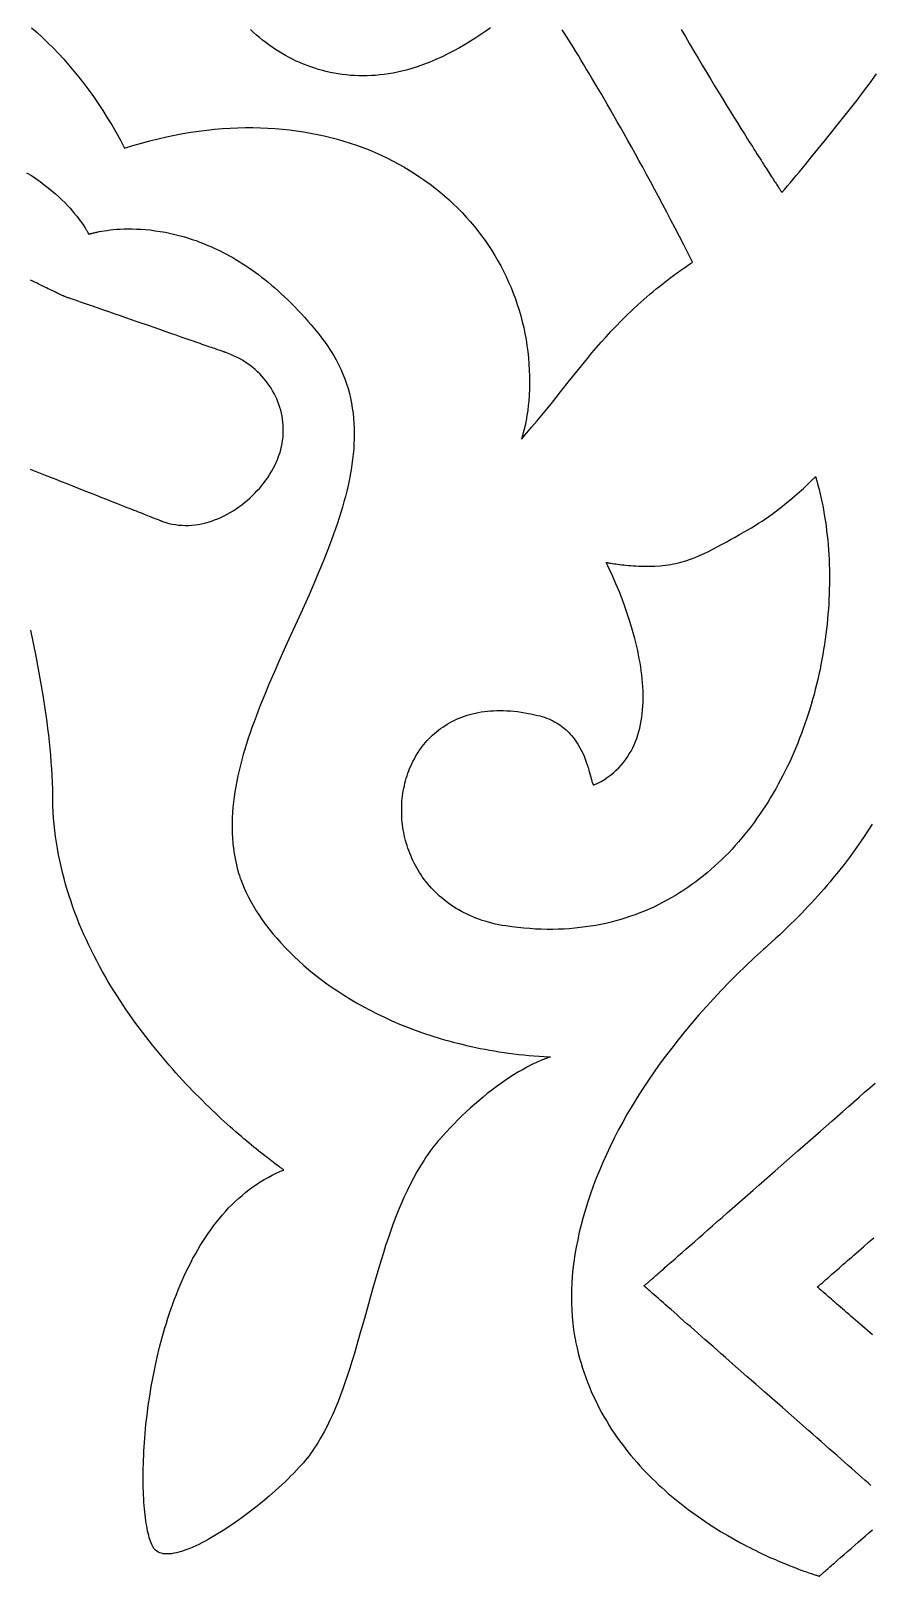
# Model space of a CAD drawing. Extents: x -555 to 555, y -555 to 555.
# Drawn here: x -97.3 to -9.9, y -360.1 to -199.1 of the extents above; entities that cross this region are included whole.
import ezdxf

# ---------------------------------------------------------------- set-up
doc = ezdxf.new("R2010")
doc.units = 0
doc.layers.add('PLAN_1', color=18, linetype='CONTINUOUS')

msp = doc.modelspace()

# ---------------------------------------------------------------- linework, layer by layer
at = {"layer": 'PLAN_1'}
for points in [[(-97.19, -198.77), (-96.62, -199.27), (-96.05, -199.79), (-95.49, -200.33), (-94.93, -200.89), (-94.39, -201.46), (-93.84, -202.05), (-93.31, -202.66), (-92.78, -203.28), (-92.26, -203.93), (-91.75, -204.58), (-91.25, -205.26), (-90.75, -205.95), (-90.26, -206.67), (-89.78, -207.39), (-89.31, -208.14), (-88.85, -208.9), (-88.4, -209.68), (-87.95, -210.48), (-87.52, -211.3), (-86.64, -211.03), (-85.76, -210.78), (-84.89, -210.54), (-84.02, -210.33), (-83.16, -210.13), (-82.31, -209.96), (-81.46, -209.8), (-80.62, -209.66), (-79.79, -209.54), (-78.96, -209.44), (-78.14, -209.35), (-77.32, -209.28), (-76.51, -209.23), (-75.71, -209.2), (-74.92, -209.18), (-74.14, -209.18), (-73.36, -209.19), (-72.59, -209.22), (-71.83, -209.27), (-71.07, -209.33), (-70.33, -209.41), (-69.59, -209.51), (-68.86, -209.62), (-68.14, -209.74), (-67.42, -209.88), (-66.72, -210.03), (-66.03, -210.2), (-65.34, -210.39), (-64.66, -210.58), (-64, -210.79), (-63.34, -211.02), (-62.69, -211.25), (-62.05, -211.5), (-61.42, -211.77), (-60.8, -212.04), (-60.19, -212.33), (-59.6, -212.63), (-59.01, -212.95), (-58.43, -213.27), (-57.86, -213.61), (-57.31, -213.96), (-56.76, -214.32), (-56.23, -214.69), (-55.7, -215.07), (-55.19, -215.46), (-54.69, -215.86), (-54.2, -216.28), (-53.72, -216.7), (-53.26, -217.14), (-52.8, -217.58), (-52.36, -218.03), (-51.93, -218.5), (-51.51, -218.97), (-51.11, -219.45), (-50.71, -219.94), (-50.33, -220.44), (-49.97, -220.94), (-49.61, -221.46), (-49.27, -221.98), (-48.94, -222.51), (-48.63, -223.05), (-48.33, -223.59), (-48.04, -224.14), (-47.77, -224.7), (-47.51, -225.27), (-47.26, -225.84), (-47.03, -226.42), (-46.81, -227), (-46.61, -227.6), (-46.42, -228.19), (-46.24, -228.79), (-46.09, -229.4), (-45.94, -230.01), (-45.81, -230.63), (-45.7, -231.25), (-45.6, -231.88), (-45.52, -232.51), (-45.45, -233.15), (-45.4, -233.79), (-45.36, -234.43), (-45.34, -235.08), (-45.33, -235.73), (-45.35, -236.38), (-45.37, -237.04), (-45.42, -237.69), (-45.43, -237.86), (-45.44, -237.9), (-45.44, -237.91), (-45.44, -237.92), (-45.44, -237.92), (-45.44, -237.93), (-45.44, -237.96), (-45.46, -238.1), (-45.52, -238.64), (-45.6, -239.17), (-45.69, -239.7), (-45.8, -240.22), (-45.93, -240.73), (-46.1, -241.35), (-46.18, -241.62), (-45.62, -240.98), (-45.08, -240.36), (-44.56, -239.74), (-44.04, -239.12), (-43.54, -238.51), (-43.06, -237.9), (-42.57, -237.3), (-42.1, -236.71), (-41.17, -235.53), (-40.24, -234.37), (-39.3, -233.22), (-38.83, -232.65), (-38.35, -232.08), (-37.86, -231.52), (-37.36, -230.96), (-36.85, -230.4), (-36.32, -229.84), (-35.78, -229.29), (-35.23, -228.73), (-34.65, -228.18), (-34.06, -227.62), (-33.44, -227.07), (-33.12, -226.8), (-32.8, -226.52), (-32.47, -226.24), (-32.13, -225.97), (-31.78, -225.69), (-31.43, -225.42), (-31.08, -225.14), (-30.71, -224.86), (-30.34, -224.59), (-29.96, -224.31), (-29.57, -224.04), (-29.17, -223.76), (-28.76, -223.48), (-28.35, -223.2), (-28.81, -222.29), (-29.27, -221.4), (-29.72, -220.52), (-30.17, -219.65), (-30.61, -218.81), (-31.05, -217.97), (-31.48, -217.16), (-31.91, -216.36), (-32.33, -215.57), (-32.74, -214.8), (-33.15, -214.05), (-33.55, -213.31), (-33.95, -212.59), (-34.34, -211.88), (-34.72, -211.18), (-35.1, -210.51), (-35.47, -209.84), (-35.84, -209.2), (-36.2, -208.56), (-36.55, -207.95), (-36.9, -207.34), (-37.24, -206.75), (-37.57, -206.18), (-37.89, -205.62), (-38.21, -205.08), (-38.53, -204.55), (-38.83, -204.04), (-39.13, -203.54), (-39.42, -203.05), (-39.7, -202.58), (-39.98, -202.12), (-40.25, -201.68), (-40.51, -201.25), (-40.77, -200.84), (-41.01, -200.44), (-41.25, -200.05), (-41.48, -199.68), (-41.71, -199.32), (-41.92, -198.98)], [(-49.39, -198.78), (-49.88, -199.13), (-50.4, -199.48), (-50.93, -199.83), (-51.48, -200.17), (-52.05, -200.52), (-52.63, -200.85), (-53.22, -201.18), (-53.83, -201.49), (-54.45, -201.79), (-55.09, -202.08), (-55.73, -202.35), (-56.38, -202.6), (-57.04, -202.84), (-57.38, -202.95), (-57.71, -203.05), (-58.18, -203.18), (-58.64, -203.3), (-59.1, -203.4), (-59.55, -203.49), (-60.01, -203.57), (-60.46, -203.64), (-60.91, -203.69), (-61.36, -203.73), (-61.8, -203.76), (-62.25, -203.78), (-62.69, -203.78), (-63.12, -203.78), (-63.56, -203.76), (-63.99, -203.73), (-64.42, -203.69), (-64.84, -203.64), (-65.26, -203.58), (-65.68, -203.51), (-66.1, -203.43), (-66.51, -203.34), (-66.91, -203.23), (-67.32, -203.12), (-67.71, -203), (-68.11, -202.86), (-68.5, -202.72), (-68.88, -202.57), (-69.27, -202.41), (-69.64, -202.24), (-70.01, -202.06), (-70.38, -201.87), (-70.74, -201.67), (-71.1, -201.47), (-71.45, -201.25), (-71.8, -201.03), (-72.14, -200.8), (-72.48, -200.56), (-72.81, -200.32), (-73.13, -200.06), (-73.45, -199.8), (-73.77, -199.53), (-74.07, -199.26), (-74.38, -198.97)], [(-29.55, -198.94), (-29.1, -199.7), (-28.66, -200.46), (-28.22, -201.21), (-27.78, -201.95), (-27.34, -202.68), (-26.91, -203.4), (-26.48, -204.11), (-26.06, -204.81), (-25.65, -205.49), (-25.24, -206.16), (-24.84, -206.81), (-24.44, -207.45), (-24.06, -208.07), (-23.68, -208.68), (-23.32, -209.27), (-22.96, -209.83), (-22.62, -210.38), (-22.45, -210.65), (-22.28, -210.91), (-22.12, -211.16), (-21.96, -211.41), (-21.81, -211.66), (-21.66, -211.9), (-21.51, -212.13), (-21.36, -212.36), (-21.22, -212.58), (-21.09, -212.79), (-20.95, -213), (-20.82, -213.21), (-20.7, -213.4), (-20.57, -213.59), (-20.45, -213.78), (-20.34, -213.95), (-20.23, -214.12), (-20.13, -214.29), (-20.02, -214.44), (-19.93, -214.59), (-19.84, -214.74), (-19.75, -214.87), (-19.66, -215), (-19.59, -215.12), (-19.51, -215.23), (-19.44, -215.33), (-19.38, -215.43), (-19.32, -215.52), (-19.27, -215.6), (-19.22, -215.67), (-19.18, -215.74), (-19.14, -215.8), (-19.11, -215.84), (-19.09, -215.88), (-19.06, -215.91), (-19.05, -215.94), (-19.04, -215.95), (-19.04, -215.95), (-18.75, -215.6), (-18.46, -215.25), (-18.16, -214.89), (-17.85, -214.52), (-17.55, -214.15), (-17.23, -213.78), (-16.92, -213.4), (-16.6, -213.01), (-15.95, -212.23), (-15.3, -211.42), (-14.63, -210.61), (-13.95, -209.77), (-13.28, -208.93), (-12.59, -208.06), (-11.91, -207.19), (-11.22, -206.31), (-10.54, -205.41), (-9.87, -204.5), (-9.2, -203.59)], [(-97.72, -213.87), (-97.22, -214.18), (-96.75, -214.49), (-96.3, -214.8), (-95.87, -215.12), (-95.47, -215.44), (-95.08, -215.75), (-94.72, -216.07), (-94.37, -216.38), (-94.05, -216.69), (-93.74, -216.99), (-93.46, -217.29), (-93.19, -217.58), (-92.94, -217.87), (-92.71, -218.14), (-92.5, -218.4), (-92.31, -218.65), (-92.13, -218.88), (-91.97, -219.11), (-91.83, -219.31), (-91.76, -219.41), (-91.7, -219.5), (-91.64, -219.59), (-91.59, -219.67), (-91.54, -219.75), (-91.5, -219.83), (-91.45, -219.9), (-91.42, -219.96), (-91.38, -220.02), (-91.35, -220.07), (-91.33, -220.12), (-91.3, -220.16), (-91.28, -220.19), (-91.27, -220.22), (-91.26, -220.25), (-91.25, -220.26), (-91.24, -220.27), (-91.24, -220.28), (-91.24, -220.27), (-91.23, -220.27), (-91.21, -220.26), (-91.19, -220.26), (-91.15, -220.25), (-91.11, -220.24), (-91.07, -220.22), (-91.02, -220.21), (-90.96, -220.19), (-90.89, -220.18), (-90.82, -220.16), (-90.74, -220.14), (-90.66, -220.12), (-90.57, -220.1), (-90.47, -220.08), (-90.37, -220.05), (-90.26, -220.03), (-90.15, -220.01), (-89.9, -219.96), (-89.63, -219.92), (-89.34, -219.88), (-89.02, -219.84), (-88.69, -219.8), (-88.33, -219.77), (-87.96, -219.75), (-87.56, -219.73), (-87.15, -219.73), (-86.72, -219.73), (-86.27, -219.74), (-85.81, -219.76), (-85.33, -219.79), (-84.83, -219.84), (-84.32, -219.91), (-83.79, -219.99), (-83.25, -220.08), (-82.7, -220.19), (-82.13, -220.33), (-81.85, -220.4), (-81.56, -220.48), (-81.26, -220.56), (-80.97, -220.65), (-80.67, -220.75), (-80.37, -220.85), (-80.07, -220.95), (-79.76, -221.06), (-79.45, -221.18), (-79.14, -221.31), (-78.83, -221.44), (-78.51, -221.57), (-78.19, -221.72), (-77.88, -221.87), (-77.55, -222.02), (-77.23, -222.19), (-76.91, -222.36), (-76.58, -222.54), (-76.25, -222.72), (-75.92, -222.92), (-75.59, -223.12), (-75.26, -223.32), (-74.92, -223.54), (-74.59, -223.76), (-74.25, -224), (-73.92, -224.24), (-73.58, -224.49), (-73.24, -224.74), (-72.9, -225.01), (-72.56, -225.29), (-72.21, -225.57), (-71.87, -225.86), (-71.53, -226.16), (-71.19, -226.48), (-70.84, -226.8), (-70.5, -227.13), (-70.15, -227.47), (-69.81, -227.82), (-69.46, -228.18), (-69.12, -228.55), (-68.77, -228.93), (-68.43, -229.32), (-68.08, -229.72), (-67.74, -230.13), (-67.4, -230.56), (-67.05, -230.99), (-66.88, -231.22), (-66.7, -231.45), (-66.36, -231.92), (-66.05, -232.4), (-65.75, -232.88), (-65.47, -233.37), (-65.22, -233.86), (-64.99, -234.35), (-64.77, -234.85), (-64.58, -235.34), (-64.4, -235.85), (-64.24, -236.35), (-64.1, -236.86), (-63.98, -237.37), (-63.88, -237.89), (-63.79, -238.4), (-63.72, -238.93), (-63.67, -239.45), (-63.63, -239.97), (-63.6, -240.5), (-63.59, -241.03), (-63.6, -241.57), (-63.62, -242.1), (-63.65, -242.64), (-63.7, -243.18), (-63.76, -243.73), (-63.83, -244.27), (-63.92, -244.82), (-64.02, -245.37), (-64.12, -245.92), (-64.24, -246.47), (-64.37, -247.03), (-64.51, -247.59), (-64.66, -248.14), (-64.82, -248.7), (-64.99, -249.27), (-65.16, -249.83), (-65.35, -250.39), (-65.54, -250.96), (-65.74, -251.53), (-65.95, -252.1), (-66.16, -252.67), (-66.38, -253.24), (-66.83, -254.38), (-67.31, -255.53), (-67.8, -256.68), (-68.3, -257.83), (-68.82, -258.99), (-69.34, -260.14), (-70.39, -262.46), (-70.92, -263.61), (-71.43, -264.77), (-71.94, -265.92), (-72.44, -267.07), (-72.92, -268.22), (-73.38, -269.37), (-73.61, -269.94), (-73.82, -270.51), (-74.03, -271.08), (-74.24, -271.65), (-74.44, -272.22), (-74.63, -272.78), (-74.81, -273.35), (-74.98, -273.91), (-75.15, -274.47), (-75.3, -275.03), (-75.45, -275.59), (-75.59, -276.15), (-75.71, -276.7), (-75.83, -277.26), (-75.93, -277.81), (-76.03, -278.36), (-76.11, -278.9), (-76.18, -279.45), (-76.23, -279.99), (-76.28, -280.53), (-76.31, -281.07), (-76.32, -281.61), (-76.32, -282.14), (-76.31, -282.67), (-76.28, -283.2), (-76.24, -283.73), (-76.18, -284.25), (-76.1, -284.77), (-76.01, -285.29), (-75.9, -285.8), (-75.78, -286.31), (-75.63, -286.82), (-75.55, -287.07), (-75.51, -287.2), (-75.5, -287.23), (-75.5, -287.24), (-75.49, -287.27), (-75.41, -287.49), (-75.24, -287.95), (-75.05, -288.4), (-74.84, -288.86), (-74.61, -289.33), (-74.36, -289.8), (-74.09, -290.27), (-73.8, -290.75), (-73.49, -291.22), (-73.17, -291.7), (-72.82, -292.18), (-72.45, -292.66), (-72.07, -293.14), (-71.67, -293.62), (-71.24, -294.09), (-70.8, -294.57), (-70.34, -295.04), (-69.86, -295.51), (-69.36, -295.98), (-68.84, -296.44), (-68.31, -296.9), (-67.75, -297.35), (-67.18, -297.8), (-66.59, -298.24), (-65.98, -298.67), (-65.35, -299.1), (-64.7, -299.52), (-64.04, -299.94), (-63.35, -300.34), (-62.65, -300.73), (-61.93, -301.12), (-61.19, -301.49), (-60.43, -301.85), (-59.66, -302.21), (-58.87, -302.55), (-58.06, -302.87), (-57.23, -303.19), (-56.38, -303.49), (-55.52, -303.78), (-54.64, -304.05), (-54.19, -304.18), (-53.74, -304.31), (-53.29, -304.43), (-52.82, -304.55), (-52.36, -304.66), (-51.89, -304.78), (-51.42, -304.88), (-50.94, -304.99), (-50.46, -305.08), (-49.97, -305.18), (-49.48, -305.27), (-48.99, -305.35), (-48.49, -305.43), (-47.98, -305.51), (-47.48, -305.58), (-46.96, -305.64), (-46.45, -305.71), (-45.93, -305.76), (-45.4, -305.81), (-44.87, -305.86), (-44.34, -305.9), (-43.8, -305.94), (-43.26, -305.97), (-43.19, -305.97), (-43.16, -305.97), (-43.15, -305.98), (-43.15, -305.98), (-43.15, -305.98), (-43.18, -305.99), (-43.24, -306.01), (-43.69, -306.17), (-44.15, -306.35), (-44.61, -306.56), (-45.08, -306.78), (-45.54, -307.01), (-46.01, -307.27), (-46.48, -307.54), (-46.95, -307.82), (-47.41, -308.12), (-47.88, -308.43), (-48.35, -308.76), (-48.81, -309.09), (-49.27, -309.44), (-49.73, -309.8), (-50.18, -310.17), (-50.63, -310.54), (-51.08, -310.93), (-51.52, -311.32), (-51.95, -311.71), (-52.37, -312.12), (-52.79, -312.52), (-53.2, -312.93), (-53.6, -313.35), (-53.99, -313.76), (-54.37, -314.18), (-54.46, -314.29), (-54.51, -314.34), (-54.52, -314.35), (-54.53, -314.36), (-54.55, -314.39), (-54.61, -314.46), (-54.84, -314.72), (-55.07, -315), (-55.29, -315.27), (-55.5, -315.55), (-55.71, -315.84), (-55.92, -316.13), (-56.12, -316.43), (-56.32, -316.72), (-56.7, -317.33), (-57.07, -317.96), (-57.43, -318.6), (-57.77, -319.25), (-58.09, -319.92), (-58.41, -320.6), (-58.71, -321.29), (-59, -321.99), (-59.29, -322.71), (-59.56, -323.43), (-59.82, -324.15), (-60.07, -324.89), (-60.32, -325.63), (-60.56, -326.38), (-60.8, -327.13), (-61.25, -328.65), (-61.68, -330.17), (-62.11, -331.7), (-62.53, -333.22), (-62.96, -334.73), (-63.38, -336.22), (-63.6, -336.96), (-63.83, -337.69), (-64.05, -338.41), (-64.29, -339.13), (-64.53, -339.83), (-64.77, -340.53), (-65.02, -341.21), (-65.28, -341.88), (-65.55, -342.54), (-65.83, -343.19), (-66.12, -343.82), (-66.42, -344.43), (-66.74, -345.03), (-67.06, -345.62), (-67.4, -346.18), (-67.57, -346.46), (-67.75, -346.73), (-67.93, -347), (-68.11, -347.26), (-68.3, -347.51), (-68.5, -347.76), (-68.69, -348.01), (-68.89, -348.25), (-69.1, -348.48), (-69.31, -348.71), (-69.59, -349.01), (-69.88, -349.32), (-70.18, -349.62), (-70.49, -349.92), (-70.8, -350.22), (-71.12, -350.53), (-71.78, -351.13), (-72.46, -351.72), (-73.15, -352.3), (-73.85, -352.87), (-74.56, -353.43), (-75.28, -353.96), (-75.64, -354.22), (-75.99, -354.47), (-76.35, -354.72), (-76.71, -354.96), (-77.06, -355.19), (-77.41, -355.42), (-77.76, -355.63), (-78.11, -355.84), (-78.45, -356.04), (-78.79, -356.23), (-79.12, -356.42), (-79.45, -356.59), (-79.78, -356.75), (-80.1, -356.9), (-80.41, -357.04), (-80.71, -357.17), (-81.01, -357.29), (-81.3, -357.39), (-81.58, -357.48), (-81.85, -357.56), (-82.12, -357.63), (-82.37, -357.68), (-82.61, -357.72), (-82.85, -357.74), (-83.07, -357.75), (-83.28, -357.74), (-83.48, -357.72), (-83.67, -357.68), (-83.84, -357.63), (-84, -357.56), (-84.14, -357.47), (-84.28, -357.36), (-84.34, -357.3), (-84.39, -357.24), (-84.42, -357.2), (-84.46, -357.15), (-84.54, -357.03), (-84.61, -356.9), (-84.68, -356.76), (-84.75, -356.6), (-84.82, -356.42), (-84.88, -356.24), (-84.94, -356.03), (-85, -355.82), (-85.06, -355.59), (-85.11, -355.36), (-85.16, -355.1), (-85.21, -354.84), (-85.26, -354.57), (-85.3, -354.28), (-85.34, -353.98), (-85.38, -353.67), (-85.41, -353.35), (-85.45, -353.03), (-85.47, -352.69), (-85.5, -352.34), (-85.52, -351.98), (-85.54, -351.61), (-85.55, -351.24), (-85.56, -350.85), (-85.57, -350.46), (-85.58, -350.06), (-85.58, -349.65), (-85.57, -349.23), (-85.57, -348.81), (-85.55, -348.38), (-85.54, -347.94), (-85.52, -347.5), (-85.5, -347.05), (-85.47, -346.6), (-85.44, -346.13), (-85.41, -345.67), (-85.37, -345.2), (-85.32, -344.72), (-85.28, -344.25), (-85.22, -343.76), (-85.17, -343.28), (-85.04, -342.29), (-84.89, -341.3), (-84.73, -340.29), (-84.55, -339.28), (-84.34, -338.26), (-84.12, -337.24), (-83.87, -336.22), (-83.6, -335.2), (-83.31, -334.19), (-83.16, -333.69), (-83, -333.18), (-82.83, -332.68), (-82.66, -332.19), (-82.49, -331.69), (-82.3, -331.2), (-82.12, -330.71), (-81.92, -330.22), (-81.72, -329.74), (-81.51, -329.27), (-81.3, -328.79), (-81.08, -328.33), (-80.86, -327.86), (-80.62, -327.41), (-80.39, -326.95), (-80.14, -326.51), (-79.89, -326.07), (-79.63, -325.63), (-79.37, -325.21), (-79.09, -324.79), (-78.82, -324.37), (-78.53, -323.97), (-78.24, -323.57), (-77.94, -323.18), (-77.63, -322.8), (-77.32, -322.43), (-77, -322.07), (-76.67, -321.71), (-76.33, -321.37), (-75.99, -321.04), (-75.64, -320.71), (-75.28, -320.4), (-74.92, -320.09), (-74.54, -319.8), (-74.16, -319.52), (-73.77, -319.25), (-73.38, -318.99), (-72.97, -318.75), (-72.56, -318.52), (-72.14, -318.3), (-71.71, -318.09), (-71.28, -317.89), (-71.06, -317.8), (-70.95, -317.76), (-70.93, -317.75), (-70.92, -317.75), (-70.92, -317.75), (-70.92, -317.75), (-70.92, -317.75), (-70.93, -317.74), (-70.96, -317.73), (-70.99, -317.7), (-71.04, -317.67), (-71.1, -317.62), (-71.17, -317.57), (-71.26, -317.51), (-71.36, -317.44), (-71.47, -317.36), (-71.59, -317.28), (-71.72, -317.18), (-71.86, -317.07), (-72.01, -316.96), (-72.17, -316.84), (-72.34, -316.71), (-72.52, -316.57), (-72.71, -316.42), (-72.91, -316.27), (-73.12, -316.1), (-73.34, -315.93), (-73.57, -315.75), (-73.8, -315.56), (-74.04, -315.37), (-74.29, -315.16), (-74.54, -314.95), (-74.81, -314.73), (-75.08, -314.5), (-75.35, -314.27), (-75.64, -314.02), (-75.92, -313.77), (-76.22, -313.51), (-76.52, -313.25), (-76.82, -312.98), (-77.13, -312.69), (-77.44, -312.41), (-77.76, -312.11), (-78.08, -311.81), (-78.41, -311.5), (-78.74, -311.18), (-79.07, -310.85), (-79.41, -310.52), (-79.74, -310.18), (-80.08, -309.84), (-80.43, -309.49), (-80.77, -309.13), (-81.12, -308.76), (-81.47, -308.39), (-81.81, -308.01), (-82.16, -307.62), (-82.51, -307.23), (-82.87, -306.83), (-83.22, -306.42), (-83.57, -306.01), (-83.92, -305.59), (-84.27, -305.17), (-84.61, -304.74), (-84.96, -304.3), (-85.31, -303.86), (-85.65, -303.41), (-85.99, -302.95), (-86.33, -302.49), (-86.67, -302.02), (-87, -301.55), (-87.33, -301.07), (-87.66, -300.59), (-87.98, -300.1), (-88.3, -299.6), (-88.62, -299.1), (-88.93, -298.59), (-89.24, -298.08), (-89.54, -297.56), (-89.84, -297.04), (-90.13, -296.51), (-90.41, -295.98), (-90.69, -295.44), (-90.97, -294.89), (-91.23, -294.34), (-91.49, -293.79), (-91.74, -293.23), (-91.99, -292.67), (-92.23, -292.1), (-92.46, -291.52), (-92.68, -290.94), (-92.89, -290.36), (-93.09, -289.77), (-93.29, -289.18), (-93.48, -288.58), (-93.65, -287.98), (-93.82, -287.38), (-93.98, -286.77), (-94.12, -286.15), (-94.26, -285.53), (-94.39, -284.91), (-94.5, -284.28), (-94.6, -283.65), (-94.69, -283.02), (-94.77, -282.38), (-94.84, -281.73), (-94.9, -281.09), (-94.94, -280.44), (-94.97, -279.78), (-94.98, -279.12), (-94.99, -279.04), (-94.99, -279), (-94.99, -278.99), (-94.99, -278.99), (-94.99, -278.98), (-94.99, -278.94), (-94.99, -278.85), (-95, -278.12), (-95.03, -277.4), (-95.06, -276.68), (-95.1, -275.97), (-95.14, -275.26), (-95.2, -274.55), (-95.26, -273.85), (-95.33, -273.15), (-95.41, -272.45), (-95.49, -271.75), (-95.58, -271.06), (-95.67, -270.37), (-95.77, -269.68), (-95.99, -268.31), (-96.22, -266.94), (-96.47, -265.58), (-96.73, -264.23), (-97.01, -262.87), (-97.29, -261.52)], [(-97.33, -244.76), (-97.09, -244.85), (-96.84, -244.95), (-96.32, -245.16), (-95.79, -245.37), (-95.24, -245.58), (-94.68, -245.81), (-94.1, -246.03), (-93.52, -246.26), (-92.93, -246.5), (-91.74, -246.96), (-90.55, -247.43), (-89.97, -247.66), (-89.4, -247.89), (-88.84, -248.11), (-88.3, -248.32), (-87.77, -248.53), (-87.26, -248.73), (-87.02, -248.83), (-86.78, -248.92), (-86.54, -249.01), (-86.32, -249.1), (-86.1, -249.19), (-85.88, -249.27), (-85.68, -249.35), (-85.48, -249.43), (-85.29, -249.51), (-85.11, -249.58), (-84.94, -249.64), (-84.78, -249.71), (-84.63, -249.77), (-84.49, -249.82), (-84.36, -249.88), (-84.23, -249.92), (-84.12, -249.97), (-84.03, -250.01), (-83.94, -250.04), (-83.86, -250.07), (-83.8, -250.1), (-83.75, -250.12), (-83.71, -250.13), (-83.68, -250.14), (-83.67, -250.14), (-83.67, -250.14), (-83.67, -250.14), (-83.66, -250.15), (-83.64, -250.16), (-83.56, -250.19), (-83.23, -250.3), (-82.9, -250.4), (-82.56, -250.47), (-82.22, -250.53), (-81.88, -250.58), (-81.54, -250.6), (-81.2, -250.62), (-80.85, -250.61), (-80.51, -250.59), (-80.17, -250.55), (-79.83, -250.5), (-79.48, -250.44), (-79.14, -250.36), (-78.8, -250.26), (-78.47, -250.16), (-78.13, -250.04), (-77.8, -249.91), (-77.48, -249.77), (-77.15, -249.61), (-76.83, -249.45), (-76.52, -249.27), (-76.2, -249.08), (-75.9, -248.88), (-75.6, -248.68), (-75.3, -248.46), (-75.02, -248.24), (-74.74, -248), (-74.46, -247.76), (-74.19, -247.51), (-73.94, -247.26), (-73.69, -246.99), (-73.44, -246.72), (-73.21, -246.45), (-72.99, -246.17), (-72.77, -245.88), (-72.57, -245.59), (-72.38, -245.29), (-72.2, -244.99), (-72.03, -244.69), (-71.87, -244.38), (-71.72, -244.07), (-71.59, -243.76), (-71.55, -243.68), (-71.55, -243.66), (-71.54, -243.65), (-71.43, -243.34), (-71.32, -243.02), (-71.24, -242.7), (-71.16, -242.39), (-71.1, -242.07), (-71.05, -241.75), (-71.01, -241.43), (-70.99, -241.11), (-70.98, -240.79), (-70.98, -240.48), (-71, -240.16), (-71.02, -239.85), (-71.06, -239.54), (-71.11, -239.23), (-71.18, -238.92), (-71.25, -238.62), (-71.34, -238.32), (-71.43, -238.02), (-71.54, -237.73), (-71.66, -237.44), (-71.79, -237.15), (-71.94, -236.87), (-72.09, -236.6), (-72.25, -236.33), (-72.42, -236.06), (-72.61, -235.8), (-72.8, -235.55), (-73, -235.3), (-73.21, -235.06), (-73.44, -234.83), (-73.67, -234.6), (-73.91, -234.38), (-74.16, -234.17), (-74.42, -233.97), (-74.68, -233.77), (-74.96, -233.59), (-75.24, -233.41), (-75.54, -233.24), (-75.84, -233.08), (-76.15, -232.93), (-76.46, -232.8), (-76.79, -232.67), (-76.95, -232.61), (-77, -232.59), (-77.01, -232.59), (-77.01, -232.59), (-77.01, -232.59), (-77.01, -232.59), (-77.02, -232.58), (-77.05, -232.57), (-77.09, -232.56), (-77.14, -232.54), (-77.2, -232.52), (-77.27, -232.5), (-77.36, -232.47), (-77.46, -232.43), (-77.57, -232.39), (-77.69, -232.35), (-77.82, -232.31), (-77.96, -232.26), (-78.11, -232.2), (-78.27, -232.15), (-78.44, -232.09), (-78.62, -232.03), (-78.81, -231.96), (-79, -231.89), (-79.21, -231.82), (-79.42, -231.75), (-79.64, -231.67), (-79.86, -231.6), (-80.09, -231.52), (-80.33, -231.43), (-80.58, -231.35), (-81.08, -231.17), (-81.6, -230.99), (-82.15, -230.8), (-82.7, -230.61), (-83.27, -230.41), (-83.85, -230.21), (-85.02, -229.8), (-86.2, -229.39), (-86.79, -229.19), (-87.37, -228.99), (-87.94, -228.79), (-88.5, -228.59), (-89.05, -228.4), (-89.58, -228.22), (-90.09, -228.04), (-90.34, -227.95), (-90.58, -227.87), (-90.82, -227.79), (-91.05, -227.71), (-91.27, -227.63), (-91.48, -227.56), (-91.69, -227.48), (-91.89, -227.41), (-92.09, -227.35), (-92.27, -227.28), (-92.45, -227.22), (-92.61, -227.16), (-92.77, -227.11), (-92.92, -227.06), (-93.06, -227.01), (-93.18, -226.97), (-93.3, -226.92), (-93.41, -226.89), (-93.5, -226.86), (-93.58, -226.83), (-93.66, -226.8), (-93.71, -226.78), (-93.76, -226.76), (-93.79, -226.75), (-93.82, -226.75), (-93.91, -226.71), (-94, -226.67), (-94.02, -226.66), (-94.05, -226.65), (-94.09, -226.62), (-94.15, -226.6), (-94.22, -226.56), (-94.3, -226.53), (-94.39, -226.48), (-94.49, -226.43), (-94.6, -226.38), (-94.72, -226.32), (-94.85, -226.26), (-94.99, -226.19), (-95.14, -226.12), (-95.3, -226.04), (-95.47, -225.96), (-95.64, -225.87), (-95.83, -225.78), (-96.02, -225.69), (-96.22, -225.6), (-96.42, -225.5), (-96.63, -225.39), (-96.85, -225.29), (-97.08, -225.18), (-97.31, -225.07)], [(-9.65, -281.73), (-10.09, -282.42), (-10.55, -283.12), (-11.02, -283.82), (-11.52, -284.52), (-12.04, -285.23), (-12.58, -285.94), (-13.14, -286.66), (-13.73, -287.37), (-14.03, -287.73), (-14.33, -288.1), (-14.65, -288.46), (-14.97, -288.82), (-15.29, -289.18), (-15.62, -289.55), (-15.96, -289.91), (-16.3, -290.28), (-16.65, -290.65), (-17.01, -291.02), (-17.37, -291.38), (-17.74, -291.75), (-18.12, -292.12), (-18.5, -292.5), (-18.89, -292.87), (-19.28, -293.24), (-19.68, -293.61), (-20.09, -293.99), (-20.51, -294.36), (-20.62, -294.46), (-20.73, -294.57), (-20.97, -294.78), (-21.89, -295.62), (-22.79, -296.47), (-23.66, -297.32), (-24.51, -298.17), (-25.35, -299.03), (-26.15, -299.88), (-26.94, -300.74), (-27.7, -301.6), (-28.44, -302.46), (-29.16, -303.32), (-29.86, -304.18), (-30.53, -305.05), (-31.19, -305.91), (-31.82, -306.77), (-32.43, -307.63), (-33.01, -308.49), (-33.58, -309.35), (-34.12, -310.2), (-34.64, -311.06), (-35.15, -311.91), (-35.63, -312.76), (-36.09, -313.61), (-36.52, -314.45), (-36.94, -315.29), (-37.33, -316.13), (-37.71, -316.96), (-38.06, -317.79), (-38.4, -318.62), (-38.71, -319.44), (-39, -320.25), (-39.27, -321.06), (-39.52, -321.87), (-39.75, -322.66), (-39.96, -323.45), (-40.15, -324.24), (-40.32, -325.02), (-40.47, -325.79), (-40.6, -326.55), (-40.72, -327.31), (-40.81, -328.06), (-40.88, -328.8), (-40.93, -329.53), (-40.96, -330.25), (-40.97, -330.96), (-40.96, -331.67), (-40.94, -332.36), (-40.89, -333.05), (-40.83, -333.72), (-40.74, -334.39), (-40.64, -335.04), (-40.58, -335.36), (-40.55, -335.52), (-40.55, -335.54), (-40.54, -335.57), (-40.53, -335.63), (-40.5, -335.77), (-40.38, -336.3), (-40.26, -336.83), (-40.12, -337.35), (-39.97, -337.87), (-39.82, -338.38), (-39.65, -338.88), (-39.48, -339.37), (-39.29, -339.86), (-39.1, -340.34), (-38.9, -340.81), (-38.7, -341.28), (-38.48, -341.74), (-38.26, -342.19), (-38.03, -342.63), (-37.79, -343.07), (-37.55, -343.51), (-37.3, -343.93), (-37.04, -344.35), (-36.78, -344.77), (-36.51, -345.17), (-36.23, -345.57), (-35.95, -345.97), (-35.66, -346.36), (-35.37, -346.74), (-35.08, -347.11), (-34.78, -347.48), (-34.47, -347.84), (-34.16, -348.2), (-33.85, -348.55), (-33.53, -348.9), (-33.21, -349.23), (-32.89, -349.57), (-32.56, -349.89), (-32.23, -350.21), (-31.9, -350.53), (-31.56, -350.84), (-31.22, -351.14), (-30.88, -351.44), (-30.54, -351.73), (-30.2, -352.01), (-29.51, -352.57), (-28.82, -353.1), (-28.12, -353.61), (-27.43, -354.1), (-26.73, -354.56), (-26.04, -355.01), (-25.36, -355.43), (-24.68, -355.83), (-24.01, -356.21), (-23.36, -356.58), (-23.03, -356.75), (-22.71, -356.92), (-22.39, -357.08), (-22.08, -357.24), (-21.77, -357.4), (-21.46, -357.55), (-21.16, -357.69), (-20.87, -357.83), (-20.57, -357.97), (-20.29, -358.1), (-20.01, -358.22), (-19.73, -358.34), (-19.46, -358.46), (-19.2, -358.57), (-18.94, -358.68), (-18.69, -358.79), (-18.44, -358.89), (-18.21, -358.98), (-17.98, -359.07), (-17.75, -359.16), (-17.54, -359.24), (-17.33, -359.32), (-17.13, -359.39), (-16.94, -359.46), (-16.75, -359.53), (-16.58, -359.59), (-16.41, -359.65), (-16.26, -359.7), (-16.11, -359.75), (-15.97, -359.79), (-15.84, -359.84), (-15.72, -359.87), (-15.62, -359.91), (-15.52, -359.94), (-15.43, -359.97), (-15.36, -359.99), (-15.29, -360.01), (-15.24, -360.02), (-15.2, -360.04), (-15.16, -360.05), (-15.15, -360.05), (-15.14, -360.05), (-15.13, -360.05), (-15.12, -360.03), (-15.09, -360.01), (-15.05, -359.97), (-15, -359.93), (-14.94, -359.88), (-14.87, -359.82), (-14.79, -359.75), (-14.71, -359.67), (-14.61, -359.59), (-14.51, -359.5), (-14.39, -359.4), (-14.28, -359.3), (-14.15, -359.19), (-14.02, -359.07), (-13.88, -358.95), (-13.73, -358.82), (-13.58, -358.69), (-13.43, -358.55), (-13.27, -358.41), (-12.93, -358.12), (-12.58, -357.82), (-12.22, -357.5), (-11.85, -357.18), (-11.1, -356.52), (-10.35, -355.86), (-9.98, -355.54), (-9.62, -355.22)], [(-9.78, -350.6), (-10.08, -350.33), (-10.4, -350.05), (-10.72, -349.77), (-11.06, -349.47), (-11.41, -349.16), (-11.77, -348.85), (-12.14, -348.52), (-12.52, -348.19), (-12.91, -347.85), (-13.3, -347.5), (-13.71, -347.14), (-14.12, -346.78), (-14.54, -346.41), (-14.97, -346.04), (-15.4, -345.66), (-15.83, -345.27), (-16.28, -344.89), (-17.17, -344.1), (-18.08, -343.3), (-19, -342.49), (-20.85, -340.86), (-21.77, -340.05), (-22.69, -339.25), (-23.6, -338.45), (-24.49, -337.67), (-24.93, -337.28), (-25.36, -336.9), (-25.79, -336.53), (-26.21, -336.15), (-26.62, -335.79), (-27.03, -335.43), (-27.43, -335.08), (-27.82, -334.74), (-28.2, -334.4), (-28.57, -334.07), (-28.94, -333.76), (-29.29, -333.45), (-29.63, -333.14), (-29.96, -332.85), (-30.28, -332.57), (-30.59, -332.3), (-30.88, -332.05), (-31.16, -331.8), (-31.43, -331.57), (-31.68, -331.35), (-31.91, -331.14), (-32.14, -330.94), (-32.34, -330.76), (-32.53, -330.6), (-32.7, -330.45), (-32.78, -330.38), (-32.86, -330.31), (-32.93, -330.25), (-32.99, -330.19), (-33.05, -330.14), (-33.11, -330.09), (-33.16, -330.04), (-33.21, -330), (-33.25, -329.96), (-33.29, -329.93), (-33.32, -329.9), (-33.35, -329.88), (-33.37, -329.86), (-33.39, -329.84), (-33.4, -329.83), (-33.4, -329.83), (-33.4, -329.82), (-33.4, -329.82), (-33.38, -329.8), (-33.36, -329.79), (-33.33, -329.76), (-33.3, -329.73), (-33.26, -329.69), (-33.21, -329.65), (-33.15, -329.61), (-33.09, -329.55), (-33.03, -329.49), (-32.96, -329.43), (-32.88, -329.36), (-32.79, -329.29), (-32.7, -329.21), (-32.61, -329.13), (-32.51, -329.04), (-32.4, -328.94), (-32.29, -328.84), (-32.17, -328.74), (-32.05, -328.63), (-31.92, -328.52), (-31.78, -328.4), (-31.65, -328.28), (-31.5, -328.16), (-31.35, -328.03), (-31.2, -327.89), (-31.04, -327.75), (-30.88, -327.61), (-30.71, -327.46), (-30.54, -327.31), (-30.18, -327), (-29.81, -326.67), (-29.42, -326.33), (-29.01, -325.97), (-28.59, -325.6), (-28.16, -325.22), (-27.71, -324.82), (-27.24, -324.42), (-26.77, -324), (-26.28, -323.57), (-25.78, -323.13), (-25.27, -322.69), (-24.75, -322.23), (-24.22, -321.77), (-23.69, -321.29), (-23.14, -320.82), (-22.59, -320.33), (-22.03, -319.84), (-21.46, -319.34), (-20.89, -318.84), (-19.74, -317.83), (-18.57, -316.8), (-17.39, -315.77), (-15.03, -313.7), (-13.86, -312.67), (-12.7, -311.65), (-12.12, -311.14), (-11.56, -310.64), (-10.99, -310.15), (-10.44, -309.66), (-9.88, -309.18), (-9.34, -308.7)], [(-9.63, -334.91), (-10.15, -334.46), (-10.66, -334.02), (-11.15, -333.59), (-11.63, -333.17), (-11.87, -332.97), (-12.09, -332.77), (-12.32, -332.58), (-12.53, -332.39), (-12.75, -332.21), (-12.95, -332.03), (-13.15, -331.86), (-13.35, -331.69), (-13.53, -331.53), (-13.71, -331.37), (-13.88, -331.22), (-14.05, -331.08), (-14.2, -330.95), (-14.35, -330.82), (-14.49, -330.7), (-14.62, -330.59), (-14.74, -330.48), (-14.85, -330.39), (-14.95, -330.3), (-15.04, -330.22), (-15.12, -330.15), (-15.18, -330.09), (-15.24, -330.04), (-15.29, -330), (-15.32, -329.97), (-15.35, -329.95), (-15.36, -329.94), (-15.36, -329.94), (-15.35, -329.93), (-15.32, -329.91), (-15.29, -329.88), (-15.24, -329.84), (-15.18, -329.79), (-15.11, -329.73), (-15.03, -329.66), (-14.94, -329.58), (-14.83, -329.49), (-14.72, -329.39), (-14.6, -329.28), (-14.47, -329.16), (-14.32, -329.04), (-14.17, -328.91), (-14.01, -328.77), (-13.85, -328.62), (-13.67, -328.47), (-13.49, -328.31), (-13.3, -328.14), (-13.1, -327.97), (-12.9, -327.79), (-12.69, -327.61), (-12.47, -327.42), (-12.25, -327.22), (-12.02, -327.02), (-11.78, -326.82), (-11.54, -326.61), (-11.05, -326.18), (-10.55, -325.74), (-10.02, -325.28), (-9.49, -324.82)]]:
    msp.add_lwpolyline(points, dxfattribs=at)
msp.add_lwpolyline([(-15.54, -245.52), (-15.41, -245.97), (-15.29, -246.42), (-15.17, -246.88), (-15.06, -247.34), (-14.96, -247.8), (-14.86, -248.27), (-14.76, -248.75), (-14.68, -249.22), (-14.6, -249.7), (-14.52, -250.19), (-14.45, -250.67), (-14.39, -251.17), (-14.33, -251.66), (-14.28, -252.15), (-14.24, -252.65), (-14.2, -253.16), (-14.17, -253.66), (-14.14, -254.17), (-14.12, -254.67), (-14.1, -255.19), (-14.1, -255.7), (-14.09, -256.21), (-14.1, -256.73), (-14.11, -257.25), (-14.12, -257.77), (-14.15, -258.29), (-14.17, -258.81), (-14.21, -259.33), (-14.25, -259.85), (-14.29, -260.38), (-14.34, -260.9), (-14.4, -261.42), (-14.47, -261.95), (-14.54, -262.47), (-14.61, -263), (-14.7, -263.52), (-14.78, -264.05), (-14.88, -264.57), (-14.98, -265.1), (-15.08, -265.62), (-15.2, -266.14), (-15.31, -266.66), (-15.44, -267.18), (-15.57, -267.7), (-15.7, -268.22), (-15.85, -268.73), (-16, -269.25), (-16.15, -269.76), (-16.31, -270.27), (-16.48, -270.78), (-16.65, -271.28), (-16.83, -271.78), (-17.01, -272.28), (-17.2, -272.78), (-17.4, -273.28), (-17.6, -273.77), (-17.81, -274.26), (-18.02, -274.74), (-18.24, -275.23), (-18.47, -275.7), (-18.7, -276.18), (-18.94, -276.65), (-19.18, -277.12), (-19.43, -277.58), (-19.69, -278.04), (-19.95, -278.5), (-20.22, -278.95), (-20.49, -279.39), (-20.77, -279.83), (-21.06, -280.27), (-21.35, -280.7), (-21.65, -281.12), (-21.95, -281.54), (-22.26, -281.96), (-22.58, -282.37), (-22.9, -282.77), (-23.23, -283.17), (-23.56, -283.56), (-23.9, -283.95), (-24.24, -284.32), (-24.59, -284.7), (-24.95, -285.06), (-25.32, -285.42), (-25.68, -285.77), (-26.06, -286.12), (-26.44, -286.46), (-26.83, -286.79), (-27.22, -287.11), (-27.62, -287.43), (-28.03, -287.73), (-28.44, -288.03), (-28.85, -288.33), (-29.28, -288.61), (-29.7, -288.89), (-30.14, -289.15), (-30.58, -289.41), (-31.03, -289.66), (-31.48, -289.9), (-31.94, -290.13), (-32.4, -290.36), (-32.87, -290.57), (-33.35, -290.78), (-33.83, -290.97), (-34.32, -291.16), (-34.81, -291.33), (-35.31, -291.5), (-35.81, -291.65), (-36.33, -291.8), (-36.84, -291.93), (-37.37, -292.06), (-37.9, -292.17), (-38.43, -292.27), (-38.97, -292.36), (-39.52, -292.44), (-40.07, -292.51), (-40.63, -292.57), (-41.2, -292.62), (-41.77, -292.65), (-42.34, -292.68), (-42.92, -292.69), (-43.51, -292.69), (-44.11, -292.67), (-44.71, -292.65), (-45.31, -292.61), (-45.92, -292.56), (-46.54, -292.5), (-47.17, -292.42), (-47.79, -292.33), (-48.17, -292.27), (-48.53, -292.2), (-48.9, -292.13), (-49.25, -292.04), (-49.6, -291.95), (-49.94, -291.85), (-50.27, -291.75), (-50.6, -291.64), (-50.92, -291.52), (-51.23, -291.39), (-51.54, -291.26), (-51.84, -291.12), (-52.13, -290.98), (-52.42, -290.83), (-52.7, -290.67), (-52.97, -290.51), (-53.24, -290.34), (-53.5, -290.17), (-53.75, -289.99), (-54, -289.8), (-54.24, -289.62), (-54.48, -289.42), (-54.71, -289.22), (-54.93, -289.02), (-55.14, -288.81), (-55.35, -288.6), (-55.55, -288.39), (-55.75, -288.17), (-55.94, -287.94), (-56.12, -287.71), (-56.3, -287.48), (-56.47, -287.25), (-56.63, -287.01), (-56.79, -286.77), (-56.94, -286.53), (-57.08, -286.28), (-57.22, -286.03), (-57.35, -285.78), (-57.48, -285.52), (-57.59, -285.27), (-57.71, -285.01), (-57.81, -284.75), (-57.91, -284.48), (-58.01, -284.22), (-58.09, -283.95), (-58.17, -283.68), (-58.25, -283.42), (-58.32, -283.15), (-58.38, -282.87), (-58.43, -282.6), (-58.48, -282.33), (-58.53, -282.06), (-58.56, -281.78), (-58.59, -281.51), (-58.62, -281.23), (-58.64, -280.96), (-58.65, -280.68), (-58.65, -280.41), (-58.65, -280.14), (-58.65, -279.86), (-58.63, -279.59), (-58.62, -279.32), (-58.59, -279.05), (-58.56, -278.78), (-58.52, -278.51), (-58.48, -278.25), (-58.43, -277.98), (-58.37, -277.72), (-58.31, -277.46), (-58.24, -277.2), (-58.17, -276.94), (-58.09, -276.68), (-58.01, -276.43), (-57.91, -276.18), (-57.82, -275.93), (-57.71, -275.69), (-57.6, -275.45), (-57.49, -275.21), (-57.36, -274.98), (-57.24, -274.74), (-57.1, -274.52), (-56.96, -274.29), (-56.82, -274.07), (-56.67, -273.85), (-56.51, -273.64), (-56.34, -273.43), (-56.17, -273.23), (-56, -273.03), (-55.82, -272.84), (-55.63, -272.65), (-55.44, -272.46), (-55.24, -272.28), (-55.03, -272.11), (-54.82, -271.94), (-54.61, -271.78), (-54.38, -271.62), (-54.16, -271.47), (-53.92, -271.32), (-53.68, -271.18), (-53.44, -271.05), (-53.19, -270.92), (-52.93, -270.8), (-52.67, -270.69), (-52.4, -270.58), (-52.12, -270.49), (-51.84, -270.39), (-51.56, -270.31), (-51.27, -270.23), (-50.97, -270.16), (-50.67, -270.1), (-50.36, -270.04), (-50.04, -270), (-49.72, -269.96), (-49.4, -269.93), (-49.07, -269.91), (-48.73, -269.9), (-48.39, -269.89), (-48.04, -269.9), (-47.69, -269.91), (-47.33, -269.93), (-46.96, -269.96), (-46.59, -270.01), (-46.21, -270.06), (-45.83, -270.12), (-45.45, -270.19), (-45.05, -270.27), (-44.66, -270.36), (-44.25, -270.46), (-44.01, -270.53), (-43.78, -270.6), (-43.55, -270.68), (-43.33, -270.77), (-43.12, -270.86), (-42.92, -270.96), (-42.72, -271.06), (-42.53, -271.17), (-42.35, -271.29), (-42.17, -271.4), (-42, -271.53), (-41.83, -271.65), (-41.68, -271.78), (-41.52, -271.92), (-41.38, -272.05), (-41.24, -272.19), (-41.1, -272.34), (-40.97, -272.48), (-40.73, -272.78), (-40.51, -273.09), (-40.3, -273.4), (-40.12, -273.71), (-39.95, -274.03), (-39.79, -274.34), (-39.66, -274.66), (-39.53, -274.96), (-39.42, -275.26), (-39.32, -275.56), (-39.23, -275.84), (-39.15, -276.11), (-39.08, -276.36), (-39.02, -276.6), (-38.96, -276.82), (-38.91, -277.01), (-38.89, -277.11), (-38.86, -277.19), (-38.84, -277.27), (-38.82, -277.34), (-38.8, -277.4), (-38.77, -277.46), (-38.75, -277.51), (-38.73, -277.56), (-38.71, -277.59), (-38.69, -277.62), (-38.67, -277.64), (-38.65, -277.65), (-38.63, -277.66), (-38.6, -277.65), (-38.23, -277.46), (-37.87, -277.27), (-37.53, -277.06), (-37.2, -276.84), (-36.89, -276.61), (-36.59, -276.37), (-36.31, -276.12), (-36.05, -275.86), (-35.8, -275.59), (-35.56, -275.31), (-35.34, -275.03), (-35.13, -274.73), (-34.94, -274.42), (-34.76, -274.11), (-34.59, -273.79), (-34.44, -273.46), (-34.3, -273.13), (-34.17, -272.79), (-34.05, -272.44), (-33.95, -272.08), (-33.85, -271.72), (-33.77, -271.35), (-33.7, -270.98), (-33.64, -270.6), (-33.6, -270.22), (-33.56, -269.83), (-33.53, -269.44), (-33.51, -269.04), (-33.5, -268.64), (-33.5, -268.24), (-33.51, -267.83), (-33.53, -267.42), (-33.56, -267.01), (-33.6, -266.6), (-33.64, -266.18), (-33.69, -265.76), (-33.75, -265.34), (-33.82, -264.92), (-33.9, -264.5), (-33.98, -264.08), (-34.07, -263.65), (-34.16, -263.23), (-34.26, -262.81), (-34.37, -262.39), (-34.6, -261.54), (-34.85, -260.71), (-35.12, -259.88), (-35.4, -259.06), (-35.7, -258.25), (-36.01, -257.46), (-36.33, -256.68), (-36.66, -255.92), (-37, -255.19), (-37.17, -254.83), (-37.34, -254.48), (-37.33, -254.48), (-37.29, -254.48), (-37.24, -254.49), (-37.17, -254.51), (-37.07, -254.52), (-36.96, -254.54), (-36.83, -254.56), (-36.69, -254.58), (-36.53, -254.6), (-36.35, -254.63), (-36.16, -254.65), (-35.96, -254.68), (-35.75, -254.7), (-35.52, -254.73), (-35.29, -254.75), (-35.05, -254.77), (-34.79, -254.79), (-34.53, -254.81), (-34.27, -254.83), (-33.99, -254.84), (-33.44, -254.86), (-32.87, -254.86), (-32.29, -254.85), (-31.72, -254.82), (-31.44, -254.79), (-31.16, -254.76), (-30.88, -254.72), (-30.61, -254.68), (-30.34, -254.63), (-30.08, -254.57), (-29.82, -254.51), (-29.57, -254.44), (-29.07, -254.29), (-28.58, -254.13), (-28.1, -253.95), (-27.63, -253.75), (-27.16, -253.54), (-26.7, -253.32), (-26.24, -253.09), (-25.79, -252.85), (-25.33, -252.6), (-24.87, -252.34), (-24.4, -252.08), (-23.93, -251.82), (-23.45, -251.55), (-22.97, -251.28), (-22.59, -251.07), (-22.21, -250.85), (-21.84, -250.62), (-21.47, -250.39), (-21.12, -250.16), (-20.76, -249.92), (-20.42, -249.68), (-20.08, -249.44), (-19.75, -249.2), (-19.43, -248.96), (-19.12, -248.72), (-18.82, -248.48), (-18.53, -248.24), (-18.25, -248.01), (-17.98, -247.79), (-17.72, -247.57), (-17.48, -247.35), (-17.24, -247.15), (-17.02, -246.95), (-16.81, -246.76), (-16.62, -246.58), (-16.44, -246.41), (-16.28, -246.25), (-16.13, -246.11), (-15.99, -245.98), (-15.88, -245.86), (-15.78, -245.76), (-15.73, -245.72), (-15.69, -245.68), (-15.66, -245.64), (-15.63, -245.61), (-15.6, -245.58), (-15.58, -245.56), (-15.56, -245.55), (-15.55, -245.53), (-15.54, -245.53)], close=True, dxfattribs=at)

doc.saveas('drawing.dxf')
